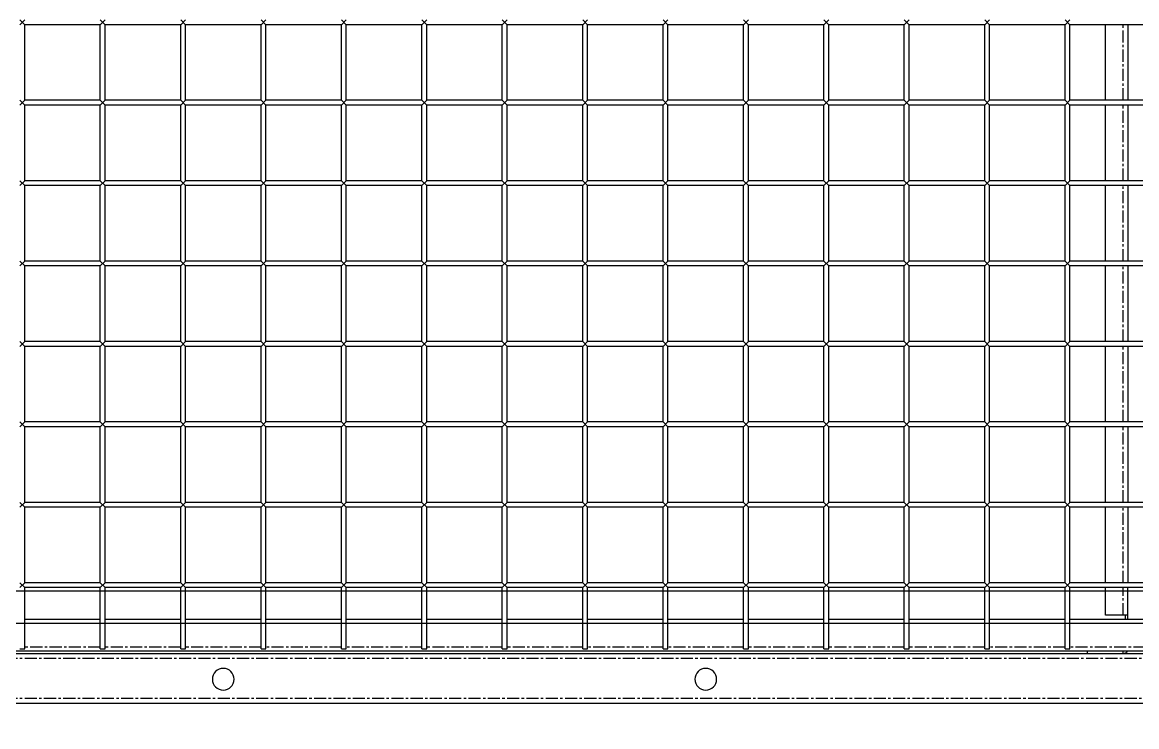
# Model space of a CAD drawing. Header units: millimetres. Extents: x -198529 to 244266, y -64 to 158464.
# Drawn here: x -171256 to -170563, y 119253 to 119691 of the extents above; entities that cross this region are included whole.
import ezdxf

# ---------------------------------------------------------------- set-up
doc = ezdxf.new("R2010")
doc.units = ezdxf.units.MM
doc.linetypes.add('CENTER', pattern=[12, 7.5, -1.5, 1.5, -1.5])
doc.layers.add('0-DCC', color=30, linetype='Continuous')
doc.layers.add('0-DCC-STRUC', color=180, linetype='Continuous')

# ---------------------------------------------------------------- blocks, each defined once
blk = doc.blocks.new('DCC2850x2300(右)')
at = {"color": 0, "linetype": 'Continuous'}
for p, q in [((51636.5, -74053.48), (51633.5, -74056.48)), ((51636.5, -74056.48), (51633.5, -74053.48)), ((51686.5, -74053.48), (51683.5, -74056.48)), ((51686.5, -74056.48), (51683.5, -74053.48)), ((51736.5, -74053.48), (51733.5, -74056.48)), ((51736.5, -74056.48), (51733.5, -74053.48)), ((51786.5, -74053.48), (51783.5, -74056.48)), ((51786.5, -74056.48), (51783.5, -74053.48)), ((51836.5, -74053.48), (51833.5, -74056.48)), ((51836.5, -74056.48), (51833.5, -74053.48)), ((51886.5, -74053.48), (51883.5, -74056.48)), ((51886.5, -74056.48), (51883.5, -74053.48)), ((51936.5, -74053.48), (51933.5, -74056.48)), ((51936.5, -74056.48), (51933.5, -74053.48)), ((51986.5, -74053.48), (51983.5, -74056.48)), ((51986.5, -74056.48), (51983.5, -74053.48)), ((52036.5, -74053.48), (52033.5, -74056.48)), ((52036.5, -74056.48), (52033.5, -74053.48)), ((52086.5, -74053.48), (52083.5, -74056.48)), ((52086.5, -74056.48), (52083.5, -74053.48)), ((52136.5, -74053.48), (52133.5, -74056.48)), ((52136.5, -74056.48), (52133.5, -74053.48)), ((52186.5, -74053.48), (52183.5, -74056.48)), ((52186.5, -74056.48), (52183.5, -74053.48)), ((52236.5, -74053.48), (52233.5, -74056.48)), ((52236.5, -74056.48), (52233.5, -74053.48)), ((52286.5, -74053.48), (52283.5, -74056.48)), ((52286.5, -74056.48), (52283.5, -74053.48)), ((51586.5, -74056.48), (51633.5, -74056.48)), ((51597.5, -74056.48), (51597.5, -74103.48)), ((51611.5, -74103.48), (51611.5, -74056.48)), ((51633.5, -74103.48), (51633.5, -74056.48)), ((51636.5, -74056.48), (51683.5, -74056.48)), ((51636.5, -74103.48), (51636.5, -74056.48)), ((51683.5, -74103.48), (51683.5, -74056.48)), ((51686.5, -74056.48), (51733.5, -74056.48)), ((51686.5, -74103.48), (51686.5, -74056.48)), ((51733.5, -74103.48), (51733.5, -74056.48)), ((51736.5, -74056.48), (51783.5, -74056.48)), ((51736.5, -74103.48), (51736.5, -74056.48)), ((51783.5, -74103.48), (51783.5, -74056.48)), ((51786.5, -74056.48), (51833.5, -74056.48)), ((51786.5, -74103.48), (51786.5, -74056.48)), ((51833.5, -74103.48), (51833.5, -74056.48)), ((51836.5, -74056.48), (51883.5, -74056.48)), ((51836.5, -74103.48), (51836.5, -74056.48)), ((51883.5, -74103.48), (51883.5, -74056.48)), ((51886.5, -74056.48), (51933.5, -74056.48)), ((51886.5, -74103.48), (51886.5, -74056.48)), ((51933.5, -74103.48), (51933.5, -74056.48)), ((51936.5, -74056.48), (51983.5, -74056.48)), ((51936.5, -74103.48), (51936.5, -74056.48)), ((51983.5, -74103.48), (51983.5, -74056.48)), ((51986.5, -74056.48), (52033.5, -74056.48)), ((51986.5, -74103.48), (51986.5, -74056.48)), ((52033.5, -74103.48), (52033.5, -74056.48)), ((52036.5, -74056.48), (52083.5, -74056.48)), ((52036.5, -74103.48), (52036.5, -74056.48)), ((52083.5, -74103.48), (52083.5, -74056.48)), ((52086.5, -74056.48), (52133.5, -74056.48)), ((52086.5, -74103.48), (52086.5, -74056.48)), ((52133.5, -74103.48), (52133.5, -74056.48)), ((52136.5, -74056.48), (52183.5, -74056.48)), ((52136.5, -74103.48), (52136.5, -74056.48)), ((52183.5, -74103.48), (52183.5, -74056.48)), ((52186.5, -74056.48), (52233.5, -74056.48)), ((52186.5, -74103.48), (52186.5, -74056.48)), ((52233.5, -74103.48), (52233.5, -74056.48)), ((52236.5, -74056.48), (52283.5, -74056.48)), ((52236.5, -74103.48), (52236.5, -74056.48)), ((52283.5, -74103.48), (52283.5, -74056.48)), ((51586.5, -74103.48), (51633.5, -74103.48)), ((51586.5, -74106.48), (51633.5, -74106.48)), ((51597.5, -74106.48), (51597.5, -74153.48)), ((51611.5, -74153.48), (51611.5, -74106.48)), ((51636.5, -74103.48), (51633.5, -74106.48)), ((51636.5, -74106.48), (51633.5, -74103.48)), ((51633.5, -74153.48), (51633.5, -74106.48)), ((51636.5, -74103.48), (51683.5, -74103.48)), ((51636.5, -74106.48), (51683.5, -74106.48)), ((51636.5, -74153.48), (51636.5, -74106.48)), ((51686.5, -74103.48), (51683.5, -74106.48)), ((51686.5, -74106.48), (51683.5, -74103.48)), ((51683.5, -74153.48), (51683.5, -74106.48)), ((51686.5, -74103.48), (51733.5, -74103.48)), ((51686.5, -74106.48), (51733.5, -74106.48)), ((51686.5, -74153.48), (51686.5, -74106.48)), ((51736.5, -74103.48), (51733.5, -74106.48)), ((51736.5, -74106.48), (51733.5, -74103.48)), ((51733.5, -74153.48), (51733.5, -74106.48)), ((51736.5, -74103.48), (51783.5, -74103.48)), ((51736.5, -74106.48), (51783.5, -74106.48)), ((51736.5, -74153.48), (51736.5, -74106.48)), ((51786.5, -74103.48), (51783.5, -74106.48)), ((51786.5, -74106.48), (51783.5, -74103.48)), ((51783.5, -74153.48), (51783.5, -74106.48)), ((51786.5, -74103.48), (51833.5, -74103.48)), ((51786.5, -74106.48), (51833.5, -74106.48)), ((51786.5, -74153.48), (51786.5, -74106.48)), ((51836.5, -74103.48), (51833.5, -74106.48)), ((51836.5, -74106.48), (51833.5, -74103.48)), ((51833.5, -74153.48), (51833.5, -74106.48)), ((51836.5, -74103.48), (51883.5, -74103.48)), ((51836.5, -74106.48), (51883.5, -74106.48)), ((51836.5, -74153.48), (51836.5, -74106.48)), ((51886.5, -74103.48), (51883.5, -74106.48)), ((51886.5, -74106.48), (51883.5, -74103.48)), ((51883.5, -74153.48), (51883.5, -74106.48)), ((51886.5, -74103.48), (51933.5, -74103.48)), ((51886.5, -74106.48), (51933.5, -74106.48)), ((51886.5, -74153.48), (51886.5, -74106.48)), ((51936.5, -74103.48), (51933.5, -74106.48)), ((51936.5, -74106.48), (51933.5, -74103.48)), ((51933.5, -74153.48), (51933.5, -74106.48)), ((51936.5, -74103.48), (51983.5, -74103.48)), ((51936.5, -74106.48), (51983.5, -74106.48)), ((51936.5, -74153.48), (51936.5, -74106.48)), ((51986.5, -74103.48), (51983.5, -74106.48)), ((51986.5, -74106.48), (51983.5, -74103.48)), ((51983.5, -74153.48), (51983.5, -74106.48)), ((51986.5, -74103.48), (52033.5, -74103.48)), ((51986.5, -74106.48), (52033.5, -74106.48)), ((51986.5, -74153.48), (51986.5, -74106.48)), ((52036.5, -74103.48), (52033.5, -74106.48)), ((52036.5, -74106.48), (52033.5, -74103.48)), ((52033.5, -74153.48), (52033.5, -74106.48)), ((52036.5, -74103.48), (52083.5, -74103.48)), ((52036.5, -74106.48), (52083.5, -74106.48)), ((52036.5, -74153.48), (52036.5, -74106.48)), ((52086.5, -74103.48), (52083.5, -74106.48)), ((52086.5, -74106.48), (52083.5, -74103.48)), ((52083.5, -74153.48), (52083.5, -74106.48)), ((52086.5, -74103.48), (52133.5, -74103.48)), ((52086.5, -74106.48), (52133.5, -74106.48)), ((52086.5, -74153.48), (52086.5, -74106.48)), ((52136.5, -74103.48), (52133.5, -74106.48)), ((52136.5, -74106.48), (52133.5, -74103.48)), ((52133.5, -74153.48), (52133.5, -74106.48)), ((52136.5, -74103.48), (52183.5, -74103.48)), ((52136.5, -74106.48), (52183.5, -74106.48)), ((52136.5, -74153.48), (52136.5, -74106.48)), ((52186.5, -74103.48), (52183.5, -74106.48)), ((52186.5, -74106.48), (52183.5, -74103.48)), ((52183.5, -74153.48), (52183.5, -74106.48)), ((52186.5, -74103.48), (52233.5, -74103.48)), ((52186.5, -74106.48), (52233.5, -74106.48)), ((52186.5, -74153.48), (52186.5, -74106.48)), ((52236.5, -74103.48), (52233.5, -74106.48)), ((52236.5, -74106.48), (52233.5, -74103.48)), ((52233.5, -74153.48), (52233.5, -74106.48)), ((52236.5, -74103.48), (52283.5, -74103.48)), ((52236.5, -74106.48), (52283.5, -74106.48)), ((52236.5, -74153.48), (52236.5, -74106.48)), ((52286.5, -74103.48), (52283.5, -74106.48)), ((52286.5, -74106.48), (52283.5, -74103.48)), ((52283.5, -74153.48), (52283.5, -74106.48)), ((51586.5, -74153.48), (51633.5, -74153.48)), ((51586.5, -74156.48), (51633.5, -74156.48)), ((51597.5, -74156.48), (51597.5, -74203.48)), ((51611.5, -74203.48), (51611.5, -74156.48)), ((51636.5, -74153.48), (51633.5, -74156.48)), ((51636.5, -74156.48), (51633.5, -74153.48)), ((51633.5, -74203.48), (51633.5, -74156.48)), ((51636.5, -74153.48), (51683.5, -74153.48)), ((51636.5, -74156.48), (51683.5, -74156.48)), ((51636.5, -74203.48), (51636.5, -74156.48)), ((51686.5, -74153.48), (51683.5, -74156.48)), ((51686.5, -74156.48), (51683.5, -74153.48)), ((51683.5, -74203.48), (51683.5, -74156.48)), ((51686.5, -74153.48), (51733.5, -74153.48)), ((51686.5, -74156.48), (51733.5, -74156.48)), ((51686.5, -74203.48), (51686.5, -74156.48)), ((51736.5, -74153.48), (51733.5, -74156.48)), ((51736.5, -74156.48), (51733.5, -74153.48)), ((51733.5, -74203.48), (51733.5, -74156.48)), ((51736.5, -74153.48), (51783.5, -74153.48)), ((51736.5, -74156.48), (51783.5, -74156.48)), ((51736.5, -74203.48), (51736.5, -74156.48)), ((51786.5, -74153.48), (51783.5, -74156.48)), ((51786.5, -74156.48), (51783.5, -74153.48)), ((51783.5, -74203.48), (51783.5, -74156.48)), ((51786.5, -74153.48), (51833.5, -74153.48)), ((51786.5, -74156.48), (51833.5, -74156.48)), ((51786.5, -74203.48), (51786.5, -74156.48)), ((51836.5, -74153.48), (51833.5, -74156.48)), ((51836.5, -74156.48), (51833.5, -74153.48)), ((51833.5, -74203.48), (51833.5, -74156.48)), ((51836.5, -74153.48), (51883.5, -74153.48)), ((51836.5, -74156.48), (51883.5, -74156.48)), ((51836.5, -74203.48), (51836.5, -74156.48)), ((51886.5, -74153.48), (51883.5, -74156.48)), ((51886.5, -74156.48), (51883.5, -74153.48)), ((51883.5, -74203.48), (51883.5, -74156.48)), ((51886.5, -74153.48), (51933.5, -74153.48)), ((51886.5, -74156.48), (51933.5, -74156.48)), ((51886.5, -74203.48), (51886.5, -74156.48)), ((51936.5, -74153.48), (51933.5, -74156.48)), ((51936.5, -74156.48), (51933.5, -74153.48)), ((51933.5, -74203.48), (51933.5, -74156.48)), ((51936.5, -74153.48), (51983.5, -74153.48)), ((51936.5, -74156.48), (51983.5, -74156.48)), ((51936.5, -74203.48), (51936.5, -74156.48)), ((51986.5, -74153.48), (51983.5, -74156.48)), ((51986.5, -74156.48), (51983.5, -74153.48)), ((51983.5, -74203.48), (51983.5, -74156.48)), ((51986.5, -74153.48), (52033.5, -74153.48)), ((51986.5, -74156.48), (52033.5, -74156.48)), ((51986.5, -74203.48), (51986.5, -74156.48)), ((52036.5, -74153.48), (52033.5, -74156.48)), ((52036.5, -74156.48), (52033.5, -74153.48)), ((52033.5, -74203.48), (52033.5, -74156.48)), ((52036.5, -74153.48), (52083.5, -74153.48)), ((52036.5, -74156.48), (52083.5, -74156.48)), ((52036.5, -74203.48), (52036.5, -74156.48)), ((52086.5, -74153.48), (52083.5, -74156.48)), ((52086.5, -74156.48), (52083.5, -74153.48)), ((52083.5, -74203.48), (52083.5, -74156.48)), ((52086.5, -74153.48), (52133.5, -74153.48)), ((52086.5, -74156.48), (52133.5, -74156.48)), ((52086.5, -74203.48), (52086.5, -74156.48)), ((52136.5, -74153.48), (52133.5, -74156.48)), ((52136.5, -74156.48), (52133.5, -74153.48)), ((52133.5, -74203.48), (52133.5, -74156.48)), ((52136.5, -74153.48), (52183.5, -74153.48)), ((52136.5, -74156.48), (52183.5, -74156.48)), ((52136.5, -74203.48), (52136.5, -74156.48)), ((52186.5, -74153.48), (52183.5, -74156.48)), ((52186.5, -74156.48), (52183.5, -74153.48)), ((52183.5, -74203.48), (52183.5, -74156.48)), ((52186.5, -74153.48), (52233.5, -74153.48)), ((52186.5, -74156.48), (52233.5, -74156.48)), ((52186.5, -74203.48), (52186.5, -74156.48)), ((52236.5, -74153.48), (52233.5, -74156.48)), ((52236.5, -74156.48), (52233.5, -74153.48)), ((52233.5, -74203.48), (52233.5, -74156.48)), ((52236.5, -74153.48), (52283.5, -74153.48)), ((52236.5, -74156.48), (52283.5, -74156.48)), ((52236.5, -74203.48), (52236.5, -74156.48)), ((52286.5, -74153.48), (52283.5, -74156.48)), ((52286.5, -74156.48), (52283.5, -74153.48)), ((52283.5, -74203.48), (52283.5, -74156.48)), ((51586.5, -74203.48), (51633.5, -74203.48)), ((51636.5, -74203.48), (51633.5, -74206.48)), ((51636.5, -74206.48), (51633.5, -74203.48)), ((51636.5, -74203.48), (51683.5, -74203.48)), ((51686.5, -74203.48), (51683.5, -74206.48)), ((51686.5, -74206.48), (51683.5, -74203.48)), ((51686.5, -74203.48), (51733.5, -74203.48)), ((51736.5, -74203.48), (51733.5, -74206.48)), ((51736.5, -74206.48), (51733.5, -74203.48)), ((51736.5, -74203.48), (51783.5, -74203.48)), ((51786.5, -74203.48), (51783.5, -74206.48)), ((51786.5, -74206.48), (51783.5, -74203.48)), ((51786.5, -74203.48), (51833.5, -74203.48)), ((51836.5, -74203.48), (51833.5, -74206.48)), ((51836.5, -74206.48), (51833.5, -74203.48)), ((51836.5, -74203.48), (51883.5, -74203.48)), ((51886.5, -74203.48), (51883.5, -74206.48)), ((51886.5, -74206.48), (51883.5, -74203.48)), ((51886.5, -74203.48), (51933.5, -74203.48)), ((51936.5, -74203.48), (51933.5, -74206.48)), ((51936.5, -74206.48), (51933.5, -74203.48)), ((51936.5, -74203.48), (51983.5, -74203.48)), ((51986.5, -74203.48), (51983.5, -74206.48)), ((51986.5, -74206.48), (51983.5, -74203.48)), ((51986.5, -74203.48), (52033.5, -74203.48)), ((52036.5, -74203.48), (52033.5, -74206.48)), ((52036.5, -74206.48), (52033.5, -74203.48)), ((52036.5, -74203.48), (52083.5, -74203.48)), ((52086.5, -74203.48), (52083.5, -74206.48)), ((52086.5, -74206.48), (52083.5, -74203.48)), ((52086.5, -74203.48), (52133.5, -74203.48)), ((52136.5, -74203.48), (52133.5, -74206.48)), ((52136.5, -74206.48), (52133.5, -74203.48)), ((52136.5, -74203.48), (52183.5, -74203.48)), ((52186.5, -74203.48), (52183.5, -74206.48)), ((52186.5, -74206.48), (52183.5, -74203.48)), ((52186.5, -74203.48), (52233.5, -74203.48)), ((52236.5, -74203.48), (52233.5, -74206.48)), ((52236.5, -74206.48), (52233.5, -74203.48)), ((52236.5, -74203.48), (52283.5, -74203.48)), ((52286.5, -74203.48), (52283.5, -74206.48)), ((52286.5, -74206.48), (52283.5, -74203.48)), ((51586.5, -74206.48), (51633.5, -74206.48)), ((51597.5, -74206.48), (51597.5, -74253.48)), ((51611.5, -74253.48), (51611.5, -74206.48)), ((51633.5, -74253.48), (51633.5, -74206.48)), ((51636.5, -74206.48), (51683.5, -74206.48)), ((51636.5, -74253.48), (51636.5, -74206.48)), ((51683.5, -74253.48), (51683.5, -74206.48)), ((51686.5, -74206.48), (51733.5, -74206.48)), ((51686.5, -74253.48), (51686.5, -74206.48)), ((51733.5, -74253.48), (51733.5, -74206.48)), ((51736.5, -74206.48), (51783.5, -74206.48)), ((51736.5, -74253.48), (51736.5, -74206.48)), ((51783.5, -74253.48), (51783.5, -74206.48)), ((51786.5, -74206.48), (51833.5, -74206.48)), ((51786.5, -74253.48), (51786.5, -74206.48)), ((51833.5, -74253.48), (51833.5, -74206.48)), ((51836.5, -74206.48), (51883.5, -74206.48)), ((51836.5, -74253.48), (51836.5, -74206.48)), ((51883.5, -74253.48), (51883.5, -74206.48)), ((51886.5, -74206.48), (51933.5, -74206.48)), ((51886.5, -74253.48), (51886.5, -74206.48)), ((51933.5, -74253.48), (51933.5, -74206.48)), ((51936.5, -74206.48), (51983.5, -74206.48)), ((51936.5, -74253.48), (51936.5, -74206.48)), ((51983.5, -74253.48), (51983.5, -74206.48)), ((51986.5, -74206.48), (52033.5, -74206.48)), ((51986.5, -74253.48), (51986.5, -74206.48)), ((52033.5, -74253.48), (52033.5, -74206.48)), ((52036.5, -74206.48), (52083.5, -74206.48)), ((52036.5, -74253.48), (52036.5, -74206.48)), ((52083.5, -74253.48), (52083.5, -74206.48)), ((52086.5, -74206.48), (52133.5, -74206.48)), ((52086.5, -74253.48), (52086.5, -74206.48)), ((52133.5, -74253.48), (52133.5, -74206.48)), ((52136.5, -74206.48), (52183.5, -74206.48)), ((52136.5, -74253.48), (52136.5, -74206.48)), ((52183.5, -74253.48), (52183.5, -74206.48)), ((52186.5, -74206.48), (52233.5, -74206.48)), ((52186.5, -74253.48), (52186.5, -74206.48)), ((52233.5, -74253.48), (52233.5, -74206.48)), ((52236.5, -74206.48), (52283.5, -74206.48)), ((52236.5, -74253.48), (52236.5, -74206.48)), ((52283.5, -74253.48), (52283.5, -74206.48)), ((51586.5, -74253.48), (51633.5, -74253.48)), ((51636.5, -74253.48), (51633.5, -74256.48)), ((51636.5, -74256.48), (51633.5, -74253.48)), ((51636.5, -74253.48), (51683.5, -74253.48)), ((51686.5, -74253.48), (51683.5, -74256.48)), ((51686.5, -74256.48), (51683.5, -74253.48)), ((51686.5, -74253.48), (51733.5, -74253.48)), ((51736.5, -74253.48), (51733.5, -74256.48)), ((51736.5, -74256.48), (51733.5, -74253.48)), ((51736.5, -74253.48), (51783.5, -74253.48)), ((51786.5, -74253.48), (51783.5, -74256.48)), ((51786.5, -74256.48), (51783.5, -74253.48)), ((51786.5, -74253.48), (51833.5, -74253.48)), ((51836.5, -74253.48), (51833.5, -74256.48)), ((51836.5, -74256.48), (51833.5, -74253.48)), ((51836.5, -74253.48), (51883.5, -74253.48)), ((51886.5, -74253.48), (51883.5, -74256.48)), ((51886.5, -74256.48), (51883.5, -74253.48)), ((51886.5, -74253.48), (51933.5, -74253.48)), ((51936.5, -74253.48), (51933.5, -74256.48)), ((51936.5, -74256.48), (51933.5, -74253.48)), ((51936.5, -74253.48), (51983.5, -74253.48)), ((51986.5, -74253.48), (51983.5, -74256.48)), ((51986.5, -74256.48), (51983.5, -74253.48)), ((51986.5, -74253.48), (52033.5, -74253.48)), ((52036.5, -74253.48), (52033.5, -74256.48)), ((52036.5, -74256.48), (52033.5, -74253.48)), ((52036.5, -74253.48), (52083.5, -74253.48)), ((52086.5, -74253.48), (52083.5, -74256.48)), ((52086.5, -74256.48), (52083.5, -74253.48)), ((52086.5, -74253.48), (52133.5, -74253.48)), ((52136.5, -74253.48), (52133.5, -74256.48)), ((52136.5, -74256.48), (52133.5, -74253.48)), ((52136.5, -74253.48), (52183.5, -74253.48)), ((52186.5, -74253.48), (52183.5, -74256.48)), ((52186.5, -74256.48), (52183.5, -74253.48)), ((52186.5, -74253.48), (52233.5, -74253.48)), ((52236.5, -74253.48), (52233.5, -74256.48)), ((52236.5, -74256.48), (52233.5, -74253.48)), ((52236.5, -74253.48), (52283.5, -74253.48)), ((52286.5, -74253.48), (52283.5, -74256.48)), ((52286.5, -74256.48), (52283.5, -74253.48)), ((51586.5, -74256.48), (51633.5, -74256.48)), ((51597.5, -74256.48), (51597.5, -74303.48)), ((51611.5, -74303.48), (51611.5, -74256.48)), ((51633.5, -74303.48), (51633.5, -74256.48)), ((51636.5, -74256.48), (51683.5, -74256.48)), ((51636.5, -74303.48), (51636.5, -74256.48)), ((51683.5, -74303.48), (51683.5, -74256.48)), ((51686.5, -74256.48), (51733.5, -74256.48)), ((51686.5, -74303.48), (51686.5, -74256.48)), ((51733.5, -74303.48), (51733.5, -74256.48)), ((51736.5, -74256.48), (51783.5, -74256.48)), ((51736.5, -74303.48), (51736.5, -74256.48)), ((51783.5, -74303.48), (51783.5, -74256.48)), ((51786.5, -74256.48), (51833.5, -74256.48)), ((51786.5, -74303.48), (51786.5, -74256.48)), ((51833.5, -74303.48), (51833.5, -74256.48)), ((51836.5, -74256.48), (51883.5, -74256.48)), ((51836.5, -74303.48), (51836.5, -74256.48)), ((51883.5, -74303.48), (51883.5, -74256.48)), ((51886.5, -74256.48), (51933.5, -74256.48)), ((51886.5, -74303.48), (51886.5, -74256.48)), ((51933.5, -74303.48), (51933.5, -74256.48)), ((51936.5, -74256.48), (51983.5, -74256.48)), ((51936.5, -74303.48), (51936.5, -74256.48)), ((51983.5, -74303.48), (51983.5, -74256.48)), ((51986.5, -74256.48), (52033.5, -74256.48)), ((51986.5, -74303.48), (51986.5, -74256.48)), ((52033.5, -74303.48), (52033.5, -74256.48)), ((52036.5, -74256.48), (52083.5, -74256.48)), ((52036.5, -74303.48), (52036.5, -74256.48)), ((52083.5, -74303.48), (52083.5, -74256.48)), ((52086.5, -74256.48), (52133.5, -74256.48)), ((52086.5, -74303.48), (52086.5, -74256.48)), ((52133.5, -74303.48), (52133.5, -74256.48)), ((52136.5, -74256.48), (52183.5, -74256.48)), ((52136.5, -74303.48), (52136.5, -74256.48)), ((52183.5, -74303.48), (52183.5, -74256.48)), ((52186.5, -74256.48), (52233.5, -74256.48)), ((52186.5, -74303.48), (52186.5, -74256.48)), ((52233.5, -74303.48), (52233.5, -74256.48)), ((52236.5, -74256.48), (52283.5, -74256.48)), ((52236.5, -74303.48), (52236.5, -74256.48)), ((52283.5, -74303.48), (52283.5, -74256.48)), ((51586.5, -74303.48), (51633.5, -74303.48)), ((51586.5, -74306.48), (51633.5, -74306.48)), ((51597.5, -74306.48), (51597.5, -74353.48)), ((51611.5, -74353.48), (51611.5, -74306.48)), ((51636.5, -74303.48), (51633.5, -74306.48)), ((51636.5, -74306.48), (51633.5, -74303.48)), ((51633.5, -74353.48), (51633.5, -74306.48)), ((51636.5, -74303.48), (51683.5, -74303.48)), ((51636.5, -74306.48), (51683.5, -74306.48)), ((51636.5, -74353.48), (51636.5, -74306.48)), ((51686.5, -74303.48), (51683.5, -74306.48)), ((51686.5, -74306.48), (51683.5, -74303.48)), ((51683.5, -74353.48), (51683.5, -74306.48)), ((51686.5, -74303.48), (51733.5, -74303.48)), ((51686.5, -74306.48), (51733.5, -74306.48)), ((51686.5, -74353.48), (51686.5, -74306.48)), ((51736.5, -74303.48), (51733.5, -74306.48)), ((51736.5, -74306.48), (51733.5, -74303.48)), ((51733.5, -74353.48), (51733.5, -74306.48)), ((51736.5, -74303.48), (51783.5, -74303.48)), ((51736.5, -74306.48), (51783.5, -74306.48)), ((51736.5, -74353.48), (51736.5, -74306.48)), ((51786.5, -74303.48), (51783.5, -74306.48)), ((51786.5, -74306.48), (51783.5, -74303.48)), ((51783.5, -74353.48), (51783.5, -74306.48)), ((51786.5, -74303.48), (51833.5, -74303.48)), ((51786.5, -74306.48), (51833.5, -74306.48)), ((51786.5, -74353.48), (51786.5, -74306.48)), ((51836.5, -74303.48), (51833.5, -74306.48)), ((51836.5, -74306.48), (51833.5, -74303.48)), ((51833.5, -74353.48), (51833.5, -74306.48)), ((51836.5, -74303.48), (51883.5, -74303.48)), ((51836.5, -74306.48), (51883.5, -74306.48)), ((51836.5, -74353.48), (51836.5, -74306.48)), ((51886.5, -74303.48), (51883.5, -74306.48)), ((51886.5, -74306.48), (51883.5, -74303.48)), ((51883.5, -74353.48), (51883.5, -74306.48)), ((51886.5, -74303.48), (51933.5, -74303.48)), ((51886.5, -74306.48), (51933.5, -74306.48)), ((51886.5, -74353.48), (51886.5, -74306.48)), ((51936.5, -74303.48), (51933.5, -74306.48)), ((51936.5, -74306.48), (51933.5, -74303.48)), ((51933.5, -74353.48), (51933.5, -74306.48)), ((51936.5, -74303.48), (51983.5, -74303.48)), ((51936.5, -74306.48), (51983.5, -74306.48)), ((51936.5, -74353.48), (51936.5, -74306.48)), ((51986.5, -74303.48), (51983.5, -74306.48)), ((51986.5, -74306.48), (51983.5, -74303.48)), ((51983.5, -74353.48), (51983.5, -74306.48)), ((51986.5, -74303.48), (52033.5, -74303.48)), ((51986.5, -74306.48), (52033.5, -74306.48)), ((51986.5, -74353.48), (51986.5, -74306.48)), ((52036.5, -74303.48), (52033.5, -74306.48)), ((52036.5, -74306.48), (52033.5, -74303.48)), ((52033.5, -74353.48), (52033.5, -74306.48)), ((52036.5, -74303.48), (52083.5, -74303.48)), ((52036.5, -74306.48), (52083.5, -74306.48)), ((52036.5, -74353.48), (52036.5, -74306.48)), ((52086.5, -74303.48), (52083.5, -74306.48)), ((52086.5, -74306.48), (52083.5, -74303.48)), ((52083.5, -74353.48), (52083.5, -74306.48)), ((52086.5, -74303.48), (52133.5, -74303.48)), ((52086.5, -74306.48), (52133.5, -74306.48)), ((52086.5, -74353.48), (52086.5, -74306.48)), ((52136.5, -74303.48), (52133.5, -74306.48)), ((52136.5, -74306.48), (52133.5, -74303.48)), ((52133.5, -74353.48), (52133.5, -74306.48)), ((52136.5, -74303.48), (52183.5, -74303.48)), ((52136.5, -74306.48), (52183.5, -74306.48)), ((52136.5, -74353.48), (52136.5, -74306.48)), ((52186.5, -74303.48), (52183.5, -74306.48)), ((52186.5, -74306.48), (52183.5, -74303.48)), ((52183.5, -74353.48), (52183.5, -74306.48)), ((52186.5, -74303.48), (52233.5, -74303.48)), ((52186.5, -74306.48), (52233.5, -74306.48)), ((52186.5, -74353.48), (52186.5, -74306.48)), ((52236.5, -74303.48), (52233.5, -74306.48)), ((52236.5, -74306.48), (52233.5, -74303.48)), ((52233.5, -74353.48), (52233.5, -74306.48)), ((52236.5, -74303.48), (52283.5, -74303.48)), ((52236.5, -74306.48), (52283.5, -74306.48)), ((52236.5, -74353.48), (52236.5, -74306.48)), ((52286.5, -74303.48), (52283.5, -74306.48)), ((52286.5, -74306.48), (52283.5, -74303.48)), ((52283.5, -74353.48), (52283.5, -74306.48)), ((51586.5, -74353.48), (51633.5, -74353.48)), ((51586.5, -74356.48), (51633.5, -74356.48)), ((51597.5, -74356.48), (51597.5, -74403.48)), ((51611.5, -74403.48), (51611.5, -74356.48)), ((51636.5, -74353.48), (51633.5, -74356.48)), ((51636.5, -74356.48), (51633.5, -74353.48)), ((51633.5, -74403.48), (51633.5, -74356.48)), ((51636.5, -74353.48), (51683.5, -74353.48)), ((51636.5, -74356.48), (51683.5, -74356.48)), ((51636.5, -74403.48), (51636.5, -74356.48)), ((51686.5, -74353.48), (51683.5, -74356.48)), ((51686.5, -74356.48), (51683.5, -74353.48)), ((51683.5, -74403.48), (51683.5, -74356.48)), ((51686.5, -74353.48), (51733.5, -74353.48)), ((51686.5, -74356.48), (51733.5, -74356.48)), ((51686.5, -74403.48), (51686.5, -74356.48)), ((51736.5, -74353.48), (51733.5, -74356.48)), ((51736.5, -74356.48), (51733.5, -74353.48)), ((51733.5, -74403.48), (51733.5, -74356.48)), ((51736.5, -74353.48), (51783.5, -74353.48)), ((51736.5, -74356.48), (51783.5, -74356.48)), ((51736.5, -74403.48), (51736.5, -74356.48)), ((51786.5, -74353.48), (51783.5, -74356.48)), ((51786.5, -74356.48), (51783.5, -74353.48)), ((51783.5, -74403.48), (51783.5, -74356.48)), ((51786.5, -74353.48), (51833.5, -74353.48)), ((51786.5, -74356.48), (51833.5, -74356.48)), ((51786.5, -74403.48), (51786.5, -74356.48)), ((51836.5, -74353.48), (51833.5, -74356.48)), ((51836.5, -74356.48), (51833.5, -74353.48)), ((51833.5, -74403.48), (51833.5, -74356.48)), ((51836.5, -74353.48), (51883.5, -74353.48)), ((51836.5, -74356.48), (51883.5, -74356.48)), ((51836.5, -74403.48), (51836.5, -74356.48)), ((51886.5, -74353.48), (51883.5, -74356.48)), ((51886.5, -74356.48), (51883.5, -74353.48)), ((51883.5, -74403.48), (51883.5, -74356.48)), ((51886.5, -74353.48), (51933.5, -74353.48)), ((51886.5, -74356.48), (51933.5, -74356.48)), ((51886.5, -74403.48), (51886.5, -74356.48)), ((51936.5, -74353.48), (51933.5, -74356.48)), ((51936.5, -74356.48), (51933.5, -74353.48)), ((51933.5, -74403.48), (51933.5, -74356.48)), ((51936.5, -74353.48), (51983.5, -74353.48)), ((51936.5, -74356.48), (51983.5, -74356.48)), ((51936.5, -74403.48), (51936.5, -74356.48)), ((51986.5, -74353.48), (51983.5, -74356.48)), ((51986.5, -74356.48), (51983.5, -74353.48)), ((51983.5, -74403.48), (51983.5, -74356.48)), ((51986.5, -74353.48), (52033.5, -74353.48)), ((51986.5, -74356.48), (52033.5, -74356.48)), ((51986.5, -74403.48), (51986.5, -74356.48)), ((52036.5, -74353.48), (52033.5, -74356.48)), ((52036.5, -74356.48), (52033.5, -74353.48)), ((52033.5, -74403.48), (52033.5, -74356.48)), ((52036.5, -74353.48), (52083.5, -74353.48)), ((52036.5, -74356.48), (52083.5, -74356.48)), ((52036.5, -74403.48), (52036.5, -74356.48)), ((52086.5, -74353.48), (52083.5, -74356.48)), ((52086.5, -74356.48), (52083.5, -74353.48)), ((52083.5, -74403.48), (52083.5, -74356.48)), ((52086.5, -74353.48), (52133.5, -74353.48)), ((52086.5, -74356.48), (52133.5, -74356.48)), ((52086.5, -74403.48), (52086.5, -74356.48)), ((52136.5, -74353.48), (52133.5, -74356.48)), ((52136.5, -74356.48), (52133.5, -74353.48)), ((52133.5, -74403.48), (52133.5, -74356.48)), ((52136.5, -74353.48), (52183.5, -74353.48)), ((52136.5, -74356.48), (52183.5, -74356.48)), ((52136.5, -74403.48), (52136.5, -74356.48)), ((52186.5, -74353.48), (52183.5, -74356.48)), ((52186.5, -74356.48), (52183.5, -74353.48)), ((52183.5, -74403.48), (52183.5, -74356.48)), ((52186.5, -74353.48), (52233.5, -74353.48)), ((52186.5, -74356.48), (52233.5, -74356.48)), ((52186.5, -74403.48), (52186.5, -74356.48)), ((52236.5, -74353.48), (52233.5, -74356.48)), ((52236.5, -74356.48), (52233.5, -74353.48)), ((52233.5, -74403.48), (52233.5, -74356.48)), ((52236.5, -74353.48), (52283.5, -74353.48)), ((52236.5, -74356.48), (52283.5, -74356.48)), ((52236.5, -74403.48), (52236.5, -74356.48)), ((52286.5, -74353.48), (52283.5, -74356.48)), ((52286.5, -74356.48), (52283.5, -74353.48)), ((52283.5, -74403.48), (52283.5, -74356.48)), ((51586.5, -74403.48), (51633.5, -74403.48)), ((51586.5, -74406.48), (51633.5, -74406.48)), ((51597.5, -74426.08), (51597.5, -74406.48)), ((51611.5, -74423.58), (51611.5, -74406.48)), ((51636.5, -74403.48), (51633.5, -74406.48)), ((51636.5, -74406.48), (51633.5, -74403.48)), ((51633.5, -74444.58), (51633.5, -74406.48)), ((51636.5, -74403.48), (51683.5, -74403.48)), ((51636.5, -74406.48), (51683.5, -74406.48)), ((51636.5, -74444.58), (51636.5, -74406.48)), ((51686.5, -74403.48), (51683.5, -74406.48)), ((51686.5, -74406.48), (51683.5, -74403.48)), ((51683.5, -74444.58), (51683.5, -74406.48)), ((51686.5, -74403.48), (51733.5, -74403.48)), ((51686.5, -74406.48), (51733.5, -74406.48)), ((51686.5, -74444.58), (51686.5, -74406.48)), ((51736.5, -74403.48), (51733.5, -74406.48)), ((51736.5, -74406.48), (51733.5, -74403.48)), ((51733.5, -74444.58), (51733.5, -74406.48)), ((51736.5, -74403.48), (51783.5, -74403.48)), ((51736.5, -74406.48), (51783.5, -74406.48)), ((51736.5, -74444.58), (51736.5, -74406.48)), ((51786.5, -74403.48), (51783.5, -74406.48)), ((51786.5, -74406.48), (51783.5, -74403.48)), ((51783.5, -74444.58), (51783.5, -74406.48)), ((51786.5, -74403.48), (51833.5, -74403.48)), ((51786.5, -74406.48), (51833.5, -74406.48)), ((51786.5, -74444.58), (51786.5, -74406.48)), ((51836.5, -74403.48), (51833.5, -74406.48)), ((51836.5, -74406.48), (51833.5, -74403.48)), ((51833.5, -74444.58), (51833.5, -74406.48)), ((51836.5, -74403.48), (51883.5, -74403.48)), ((51836.5, -74406.48), (51883.5, -74406.48)), ((51836.5, -74444.58), (51836.5, -74406.48)), ((51886.5, -74403.48), (51883.5, -74406.48)), ((51886.5, -74406.48), (51883.5, -74403.48)), ((51883.5, -74444.58), (51883.5, -74406.48)), ((51886.5, -74403.48), (51933.5, -74403.48)), ((51886.5, -74406.48), (51933.5, -74406.48)), ((51886.5, -74444.58), (51886.5, -74406.48)), ((51936.5, -74403.48), (51933.5, -74406.48)), ((51936.5, -74406.48), (51933.5, -74403.48)), ((51933.5, -74444.58), (51933.5, -74406.48)), ((51936.5, -74403.48), (51983.5, -74403.48)), ((51936.5, -74406.48), (51983.5, -74406.48)), ((51936.5, -74444.58), (51936.5, -74406.48)), ((51986.5, -74403.48), (51983.5, -74406.48)), ((51986.5, -74406.48), (51983.5, -74403.48)), ((51983.5, -74444.58), (51983.5, -74406.48)), ((51986.5, -74403.48), (52033.5, -74403.48)), ((51986.5, -74406.48), (52033.5, -74406.48)), ((51986.5, -74444.58), (51986.5, -74406.48)), ((52036.5, -74403.48), (52033.5, -74406.48)), ((52036.5, -74406.48), (52033.5, -74403.48)), ((52033.5, -74444.58), (52033.5, -74406.48)), ((52036.5, -74403.48), (52083.5, -74403.48)), ((52036.5, -74406.48), (52083.5, -74406.48)), ((52036.5, -74444.58), (52036.5, -74406.48)), ((52086.5, -74403.48), (52083.5, -74406.48)), ((52086.5, -74406.48), (52083.5, -74403.48)), ((52083.5, -74444.58), (52083.5, -74406.48)), ((52086.5, -74403.48), (52133.5, -74403.48)), ((52086.5, -74406.48), (52133.5, -74406.48)), ((52086.5, -74444.58), (52086.5, -74406.48)), ((52136.5, -74403.48), (52133.5, -74406.48)), ((52136.5, -74406.48), (52133.5, -74403.48)), ((52133.5, -74444.58), (52133.5, -74406.48)), ((52136.5, -74403.48), (52183.5, -74403.48)), ((52136.5, -74406.48), (52183.5, -74406.48)), ((52136.5, -74444.58), (52136.5, -74406.48)), ((52186.5, -74403.48), (52183.5, -74406.48)), ((52186.5, -74406.48), (52183.5, -74403.48)), ((52183.5, -74444.58), (52183.5, -74406.48)), ((52186.5, -74403.48), (52233.5, -74403.48)), ((52186.5, -74406.48), (52233.5, -74406.48)), ((52186.5, -74444.58), (52186.5, -74406.48)), ((52236.5, -74403.48), (52233.5, -74406.48)), ((52236.5, -74406.48), (52233.5, -74403.48)), ((52233.5, -74444.58), (52233.5, -74406.48)), ((52236.5, -74403.48), (52283.5, -74403.48)), ((52236.5, -74406.48), (52283.5, -74406.48)), ((52236.5, -74444.58), (52236.5, -74406.48)), ((52286.5, -74403.48), (52283.5, -74406.48)), ((52286.5, -74406.48), (52283.5, -74403.48)), ((52283.5, -74444.58), (52283.5, -74406.48)), ((51633.5, -74426.08), (51586.5, -74426.08)), ((51597.5, -74423.58), (51611.5, -74423.58)), ((51599, -74426.08), (51599, -74423.58)), ((51683.5, -74426.08), (51636.5, -74426.08)), ((51733.5, -74426.08), (51686.5, -74426.08)), ((51783.5, -74426.08), (51736.5, -74426.08)), ((51833.5, -74426.08), (51786.5, -74426.08)), ((51883.5, -74426.08), (51836.5, -74426.08)), ((51933.5, -74426.08), (51886.5, -74426.08)), ((51983.5, -74426.08), (51936.5, -74426.08)), ((52033.5, -74426.08), (51986.5, -74426.08)), ((52083.5, -74426.08), (52036.5, -74426.08)), ((52133.5, -74426.08), (52086.5, -74426.08)), ((52183.5, -74426.08), (52136.5, -74426.08)), ((52233.5, -74426.08), (52186.5, -74426.08)), ((52283.5, -74426.08), (52236.5, -74426.08)), ((51160, -74446.08), (53810, -74446.08)), ((51160, -74447.58), (53807, -74447.58)), ((51622.5, -74447.58), (51622.5, -74446.08)), ((51636.5, -74444.58), (51633.5, -74444.58)), ((51686.5, -74444.58), (51683.5, -74444.58)), ((51736.5, -74444.58), (51733.5, -74444.58)), ((51786.5, -74444.58), (51783.5, -74444.58)), ((51836.5, -74444.58), (51833.5, -74444.58)), ((51886.5, -74444.58), (51883.5, -74444.58)), ((51936.5, -74444.58), (51933.5, -74444.58)), ((51986.5, -74444.58), (51983.5, -74444.58)), ((52036.5, -74444.58), (52033.5, -74444.58)), ((52086.5, -74444.58), (52083.5, -74444.58)), ((52136.5, -74444.58), (52133.5, -74444.58)), ((52186.5, -74444.58), (52183.5, -74444.58)), ((52236.5, -74444.58), (52233.5, -74444.58)), ((52286.5, -74444.58), (52283.5, -74444.58)), ((51160, -74478.48), (53808.5, -74478.48))]:
    blk.add_line(p, q, dxfattribs=at)
at = {"color": 0, "linetype": 'CENTER'}
for p, q in [((51600.5, -74103.48), (51600.5, -74056.48)), ((51600.5, -74153.48), (51600.5, -74106.48)), ((51600.5, -74203.48), (51600.5, -74156.48)), ((51600.5, -74253.48), (51600.5, -74206.48)), ((51600.5, -74303.48), (51600.5, -74256.48)), ((51600.5, -74353.48), (51600.5, -74306.48)), ((51600.5, -74403.48), (51600.5, -74356.48)), ((51600.5, -74423.58), (51600.5, -74406.48)), ((51586.5, -74443.58), (51633.5, -74443.58)), ((51600.5, -74447.58), (51600.5, -74446.08)), ((51636.5, -74443.58), (51683.5, -74443.58)), ((51686.5, -74443.58), (51733.5, -74443.58)), ((51736.5, -74443.58), (51783.5, -74443.58)), ((51786.5, -74443.58), (51833.5, -74443.58)), ((51836.5, -74443.58), (51883.5, -74443.58)), ((51886.5, -74443.58), (51933.5, -74443.58)), ((51936.5, -74443.58), (51983.5, -74443.58)), ((51986.5, -74443.58), (52033.5, -74443.58)), ((52036.5, -74443.58), (52083.5, -74443.58)), ((52086.5, -74443.58), (52133.5, -74443.58)), ((52136.5, -74443.58), (52183.5, -74443.58)), ((52186.5, -74443.58), (52233.5, -74443.58)), ((52236.5, -74443.58), (52283.5, -74443.58)), ((51160, -74450.58), (53808.5, -74450.58)), ((51160, -74475.48), (53808.5, -74475.48))]:
    blk.add_line(p, q, dxfattribs=at)
at = {"color": 0, "linetype": 'Continuous'}
for centre in [(51860, -74463.48), (51860, -74463.48), (52160, -74463.48), (52160, -74463.48)]:
    blk.add_circle(centre, 6.75, dxfattribs=at)
blk.add_arc((51600.5, -74444.58), 3, 210, 270, dxfattribs=at)

msp = doc.modelspace()

# ---------------------------------------------------------------- linework, layer by layer
at = {"layer": '0-DCC-STRUC'}
for points in [[(-167070.74, 119186.97), (-173070.77, 119187.01), (-173070.77, 119337.01), (-167070.74, 119336.97)], [(-167070.74, 119206.97), (-173070.77, 119207.01), (-173070.77, 119317.01), (-167070.74, 119316.97)]]:
    msp.add_lwpolyline(points, close=True, dxfattribs=at)

# ---------------------------------------------------------------- block references
at = {"layer": '0-DCC', "xscale": -1}
msp.add_blockref('DCC2850x2300(右)', (-118970.54, 193745.49), dxfattribs=at)

doc.saveas('drawing.dxf')
